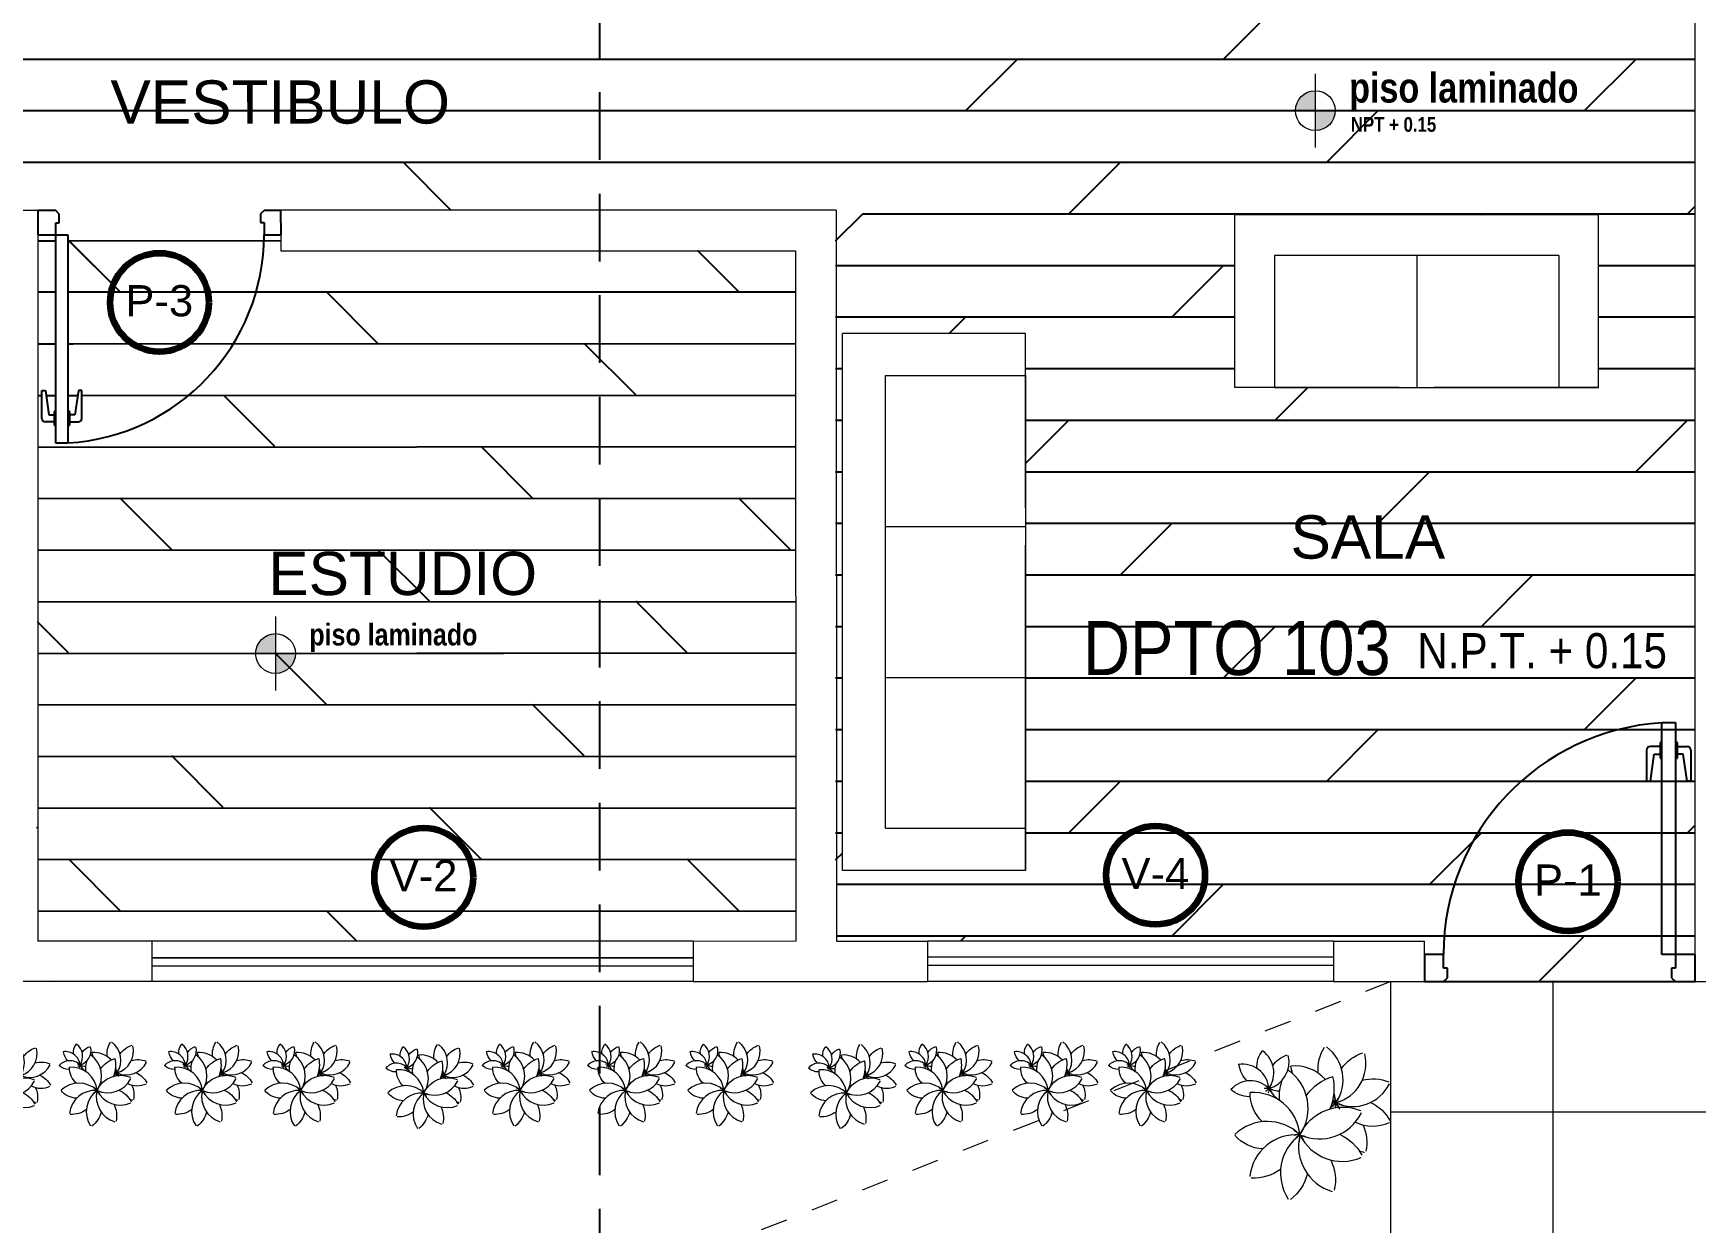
# Model space of a CAD drawing. Header units: millimetres. Extents: x 2204.1 to 2242.3, y 1175.1 to 1221.8.
# Drawn here: x 2216.63 to 2222.77, y 1205.75 to 1210.14 of the extents above; entities that cross this region are included whole.
import ezdxf
from ezdxf.enums import TextEntityAlignment as Align

# ---------------------------------------------------------------- set-up
doc = ezdxf.new("R2010")
doc.units = ezdxf.units.MM
doc.linetypes.add('HIDDEN', pattern=[0.375, 0.25, -0.125])
doc.linetypes.add('HIDDEN2', pattern=[0.1875, 0.125, -0.0625])
for name, color, linetype, lineweight in [('01', 1, 'Continuous', 5), ('CLOSETS', 253, 'Continuous', 18), ('mobiliario', 2, 'Continuous', 18), ('MURO ALTO', 6, 'Continuous', 18), ('MURO BAJO', 3, 'Continuous', 18), ('puertas', 2, 'Continuous', 13), ('TEXTO', 4, 'Continuous', 5), ('VIDRIOS', 124, 'Continuous', 18)]:
    doc.layers.add(name, color=color, linetype=linetype, lineweight=lineweight)
for name, color, linetype in [('08', 5, 'Continuous'), ('DETALLES PUERTAS', 8, 'Continuous'), ('muros', 1, 'Continuous'), ('Textura LINEAS', 253, 'HIDDEN2')]:
    doc.layers.add(name, color=color, linetype=linetype)
doc.styles.add('ARVIM', font='framd.ttf', dxfattribs={"width": 0.9, "height": 0.2})
doc.styles.get("Standard").update_dxf_attribs({"font": 'arial.ttf'})
doc.styles.add('technicbold', font='techb___.ttf', dxfattribs={"height": 0.17})

# ---------------------------------------------------------------- blocks, each defined once
blk = doc.blocks.new('p7')
at = {"layer": 'DETALLES PUERTAS', "color": 0, "linetype": 'ByBlock'}
for p, q in [((0.6139, 0.035), (0.6139, 0.635)), ((0.6139, 0.635), (0.6489, 0.635)), ((0.6489, 0.635), (0.6489, 0.035)), ((0.5739, 0.5632), (0.5739, 0.4832)), ((0.6089, 0.5732), (0.5839, 0.5732)), ((0.6089, 0.5832), (0.6089, 0.5432)), ((0.6139, 0.5832), (0.6089, 0.5832)), ((0.6539, 0.5832), (0.6489, 0.5832)), ((0.6539, 0.5432), (0.6539, 0.5832)), ((0.6539, 0.5732), (0.6789, 0.5732)), ((0.6889, 0.5632), (0.6889, 0.4832)), ((0.5839, 0.4832), (0.5939, 0.5532)), ((0.5939, 0.5532), (0.6089, 0.5532)), ((0.6089, 0.5432), (0.6139, 0.5432)), ((0.6489, 0.5432), (0.6539, 0.5432)), ((0.6689, 0.5532), (0.6539, 0.5532)), ((0.6789, 0.4832), (0.6689, 0.5532)), ((0.5739, 0.4832), (0.5839, 0.4832)), ((0.6889, 0.4832), (0.6789, 0.4832)), ((0.0489, 0.035), (0, 0.035)), ((0, 0.035), (0, -0.035)), ((0.0489, 0), (0.0489, 0.035)), ((0.0589, 0), (0.0489, 0)), ((0.0589, -0.025), (0.0589, 0)), ((0.6489, 0.035), (0.6139, 0.035)), ((0.6389, 0), (0.6389, -0.025)), ((0.6489, 0), (0.6389, 0)), ((0.6489, 0.035), (0.6489, 0)), ((0.7, 0.035), (0.6489, 0.035)), ((0.7, -0.035), (0.7, 0.035)), ((0, -0.035), (0.0489, -0.035)), ((0.0489, -0.035), (0.0589, -0.025)), ((0.6389, -0.025), (0.6489, -0.035)), ((0.6489, -0.035), (0.7, -0.035))]:
    blk.add_line(p, q, dxfattribs=at)
for centre, radius, start, end in [((0.6489, 0.035), 0.6, 93.3442, 180), ((0.5839, 0.5632), 0.01, 90, 180), ((0.6789, 0.5632), 0.01, 0, 90)]:
    blk.add_arc(centre, radius, start, end, dxfattribs=at)
blk = doc.blocks.new('sofff')
for p, q in [((384.2552, -632.6644), (384.8925, -632.6644)), ((384.2552, -632.8106), (384.2552, -632.6644)), ((384.8925, -634.5324), (384.8925, -632.6644)), ((384.2552, -633.2708), (384.2552, -632.8106)), ((384.3308, -632.8106), (384.2552, -632.8106)), ((384.7425, -632.8106), (384.3308, -632.8106)), ((384.4729, -632.8106), (384.4729, -632.8112)), ((384.7425, -634.3861), (384.7425, -632.8106)), ((384.7425, -633.3358), (384.2552, -633.3358)), ((384.2552, -634.5324), (384.2552, -633.4007)), ((384.7425, -633.861), (384.2552, -633.861)), ((384.7425, -634.3861), (384.2552, -634.3861)), ((384.2552, -634.5324), (384.8925, -634.5324))]:
    blk.add_line(p, q)
blk.add_lwpolyline([(384.2552, -632.8106), (384.2552, -634.5324)])
blk = doc.blocks.new('vv')
for p, q in [((373.7372, -633.1787), (373.7372, -631.8359)), ((374.3746, -631.8359), (373.7372, -631.8359)), ((374.3746, -631.9822), (374.3746, -631.8359)), ((373.8872, -631.9822), (374.299, -631.9822)), ((373.8872, -633.0325), (373.8872, -631.9822)), ((374.1568, -631.9822), (374.1568, -631.9828)), ((374.299, -631.9822), (374.3746, -631.9822)), ((374.3746, -632.4424), (374.3746, -631.9822)), ((373.8872, -632.5073), (374.3746, -632.5073)), ((374.3746, -633.1787), (374.3746, -632.5723)), ((373.8872, -633.0325), (374.3746, -633.0325)), ((373.8872, -633.0325), (374.3746, -633.0325)), ((374.3746, -633.1787), (373.7372, -633.1787))]:
    blk.add_line(p, q)
blk.add_lwpolyline([(374.3746, -631.9822), (374.3746, -633.1787)])
blk = doc.blocks.new('Arb-ch-p')
for points in [[(0.1093, 0.201, -0.183994), (0.1252, 0.2694, 0.04513)], [(0.149, 0.1343, 0.438597), (0.1252, 0.2694)], [(0.149, 0.1343, 0.434864), (0.2185, 0.2563)], [(0.165, 0.2162, -0.167274), (0.2177, 0.2531, 0.04513)], [(-0.0693, 0.1251, -0.21109), (-0.0349, 0.2326)], [(0, 0, 0.403598), (-0.0327, 0.2329, -0.04513)], [(0, 0, 0.403598), (0.1247, 0.1994, -0.04513)], [(0.0273, 0.1404, -0.226321), (0.1247, 0.1994)], [(0.2139, 0.1868, -0.226321), (0.2796, 0.1766)], [(-0.1335, 0.0513, -0.167274), (-0.1801, 0.1512, 0.04513)], [(0, 0, 0.403598), (-0.1747, 0.1574, -0.04513)], [(0.149, 0.1343, 0.146284), (0.1131, 0.0905, -0.04513)], [(0.149, 0.1343, -0.043359), (0.1319, 0.1346, 0.04513)], [(0.149, 0.1343, -0.043359), (0.1357, 0.1235, 0.04513)], [(0.149, 0.1343, -0.043359), (0.1361, 0.1455, 0.04513)], [(0.149, 0.1343, 0.100856), (0.146, 0.0949, -0.04513)], [(0.149, 0.1343, -0.043359), (0.1458, 0.1175, 0.04513)], [(0.149, 0.1343, -0.043359), (0.1464, 0.1512, 0.04513)], [(0.149, 0.1343, 0.403598), (0.2796, 0.1766, -0.04513)], [(0.149, 0.1343, -0.043359), (0.1579, 0.1489, 0.04513)], [(0.149, 0.1343, -0.043359), (0.1652, 0.1398, 0.04513)], [(0.149, 0.1343, 0.403598), (0.2763, 0.0828, -0.04513)], [(0.149, 0.1343, -0.043359), (0.1573, 0.1193, 0.04513)], [(0.149, 0.1343, -0.043359), (0.165, 0.1281, 0.04513)], [(0.2325, 0.1328, -0.167274), (0.278, 0.0873, 0.04513)], [(0, 0, 0.414018), (0.2246, 0.0765)], [(0.1111, 0.09, -0.110777), (0.1853, 0.0918, 0.04513)], [(0.2106, -0.0622, 0.233737), (0.2403, 0.0683)], [(0.2154, 0.0587, -0.01296), (0.2403, 0.0683)], [(-0.1352, -0.0465, -0.167274), (-0.2352, 0, 0.04513)], [(0, 0, 0.403598), (-0.235, 0.0083, -0.04513)], [(0, 0, 0.403598), (-0.1853, -0.1447, -0.04513)], [(0, 0, -0.043359), (-0.0293, 0.0005, 0.04513)], [(0, 0, -0.043359), (-0.0228, -0.0185, 0.04513)], [(0, 0, -0.043359), (-0.0221, 0.0192, 0.04513)], [(0, 0, 0.403598), (0.1103, -0.2077, -0.04513)], [(0, 0, -0.043359), (-0.0056, -0.0288, 0.04513)], [(0, 0, -0.043359), (-0.0046, 0.029, 0.04513)], [(0, 0, -0.043359), (0.0151, 0.0251, 0.04513)], [(0, 0, -0.043359), (0.0277, 0.0095, 0.04513)], [(0, 0, -0.043359), (0.0274, -0.0105, 0.04513)], [(0, 0, 0.403598), (-0.049, -0.23, -0.04513)], [(0, 0, -0.403598), (0.1176, -0.2036, 0.04513)], [(0.1323, -0.1118, 0.403598), (0.3273, -0.0485, -0.04513)], [(0.143, -0.0025, -0.172591), (0.2249, -0.087)], [(0.2292, -0.0334, -0.167274), (0.325, -0.0417, 0.04513)], [(-0.0723, -0.1123, -0.001273), (-0.0728, -0.1118, 0.04513)], [(-0.0703, -0.1025, 0.005323), (-0.0727, -0.1046, -0.04513)], [(0.1079, -0.0938, 0.163977), (0.2249, -0.087)], [(0.1323, -0.1118, -0.043359), (0.1124, -0.1279, 0.04513)], [(0.1323, -0.1118, -0.043359), (0.113, -0.095, 0.04513)], [(0.1323, -0.1118, 0.042709), (0.1133, -0.0953, -0.04513)], [(0.1323, -0.1118, 0.030163), (0.1145, -0.111, -0.04513)], [(0.1323, -0.1118, -0.029621), (0.1148, -0.112, 0.04513)], [(0.1323, -0.1118, 0.030874), (0.1178, -0.1229, -0.04513)], [(0.1323, -0.1118, 0.403598), (0.2285, -0.2929, -0.04513)], [(0.1323, -0.1118, -0.043359), (0.1274, -0.1369, 0.04513)], [(0.1323, -0.1118, -0.022933), (0.1296, -0.0985, 0.04513)], [(0.1323, -0.1118, 0.022349), (0.1308, -0.0987, -0.04513)], [(0.1323, -0.1118, -0.023455), (0.1389, -0.0997, 0.04513)], [(0.1323, -0.1118, 0.024355), (0.1401, -0.0998, -0.04513)], [(0.1323, -0.1118, 0.05643), (0.1634, -0.1002, -0.04513)], [(0.1323, -0.1118, -0.043359), (0.1565, -0.1035, 0.04513)], [(0.1323, -0.1118, -0.043359), (0.1561, -0.121, 0.04513)], [(0.1323, -0.1118, -0.043359), (0.1447, -0.1342, 0.04513)], [(0.1323, -0.1118, 0.403598), (0.3224, -0.1887, -0.04513)], [(0.257, -0.114, -0.167274), (0.325, -0.182, 0.04513)], [(-0.0737, -0.1226, -0.167274), (-0.1801, -0.1512, 0.04513)], [(0.0223, -0.1412, -0.167274), (-0.0408, -0.2316, 0.04513)], [(0.0241, -0.1438, 0.007513), (0.0207, -0.1466, -0.04513)], [(-0.0253, -0.2188, 0.033271), (-0.0294, -0.238, -0.04513)], [(0.068, -0.2187, -0.167274), (-0.0248, -0.2437, 0.04513)], [(0.0738, -0.1907, 0.217553), (0.0896, -0.3124, -0.04513)], [(0.1518, -0.235, -0.167274), (0.0967, -0.3138, 0.04513)], [(0.2264, -0.1937, -0.167274), (0.2348, -0.2894, 0.04513)]]:
    blk.add_lwpolyline(points, format="xyb")
blk = doc.blocks.new('Nivel')
at = {"layer": '01', "ltscale": 0.8}
h = blk.add_hatch(color=256, dxfattribs=at)
h.paths.add_polyline_path([(0, 0), (0, 0.14, 0.414214), (-0.14, 0)])
h.paths.add_polyline_path([(0, 0), (0, -0.14, 0.414214), (0.14, 0)])
for p, q in [((0, 0.26), (0, -0.26)), ((-0.26, 0), (1.606, 0)), ((0, 0), (0, 0)), ((0, 0), (0, 0))]:
    blk.add_line(p, q, dxfattribs=at)
blk.add_circle((0, 0), 0.14, dxfattribs=at)

msp = doc.modelspace()

# ---------------------------------------------------------------- linework, layer by layer
at = {"layer": '08', "color": 252, "linetype": 'HIDDEN'}
msp.add_line((2218.7225, 1185.6733), (2218.7225, 1218.4182), dxfattribs=at)
at = {"layer": 'CLOSETS'}
for p, q in [((2221.6453, 1201.2347), (2221.6453, 1206.6379)), ((2222.2453, 1202.438), (2222.2453, 1206.638)), ((2221.6453, 1204.7426), (2221.6453, 1206.4885)), ((2221.6453, 1206.1576), (2223.9205, 1206.1576))]:
    msp.add_line(p, q, dxfattribs=at)
at = {"layer": 'MURO ALTO'}
for p, q in [((2222.7703, 1206.6379), (2222.7703, 1211.9886)), ((2216.6468, 1209.4859), (2215.4508, 1209.4853)), ((2216.6468, 1209.4859), (2216.6468, 1206.7879)), ((2219.4438, 1209.4889), (2219.4438, 1209.4889)), ((2219.5963, 1209.4873), (2219.5976, 1206.7879)), ((2219.4464, 1209.3372), (2219.4476, 1206.7863)), ((2217.0676, 1206.7879), (2216.6468, 1206.7879)), ((2217.0676, 1206.7879), (2217.0677, 1206.6379)), ((2217.0676, 1206.7879), (2217.0677, 1206.6379)), ((2219.0677, 1206.7879), (2219.4438, 1206.788)), ((2219.0677, 1206.7879), (2219.0677, 1206.6379)), ((2219.5976, 1206.7879), (2219.9338, 1206.7879)), ((2219.9338, 1206.7879), (2219.9338, 1206.6379)), ((2221.4338, 1206.7879), (2221.7703, 1206.7879)), ((2221.4338, 1206.7879), (2221.4338, 1206.6379)), ((2221.7703, 1206.6379), (2221.7703, 1206.7879)), ((2217.0677, 1206.6379), (2216.0777, 1206.6379)), ((2216.6856, 1206.6348), (2216.6856, 1206.6348)), ((2219.0677, 1206.6379), (2219.5938, 1206.638)), ((2219.5938, 1206.638), (2219.9338, 1206.6379)), ((2221.4338, 1206.6379), (2221.7703, 1206.6379)), ((2222.7703, 1206.6379), (2222.9191, 1206.6379))]:
    msp.add_line(p, q, dxfattribs=at)
msp.add_lwpolyline([(2219.5963, 1209.4873), (2217.5449, 1209.4873), (2217.5449, 1209.3372), (2219.4464, 1209.3372)], dxfattribs=at)
at = {"layer": 'MURO BAJO'}
msp.add_line((2221.4338, 1206.7281), (2219.9338, 1206.7281), dxfattribs=at)
at = {"layer": 'muros', "lineweight": 200}
for centre in [(2217.0958, 1209.1467), (2218.0724, 1207.0232), (2220.7763, 1207.0311), (2222.3003, 1207.0069)]:
    msp.add_circle(centre, 0.1824, dxfattribs=at)
at = {"layer": 'Textura LINEAS', "linetype": 'ByBlock'}
for p, q in [((2221.0277, 1210.0456), (2221.2182, 1210.2361)), ((2213.3461, 1210.0455), (2222.7703, 1210.0455)), ((2220.0752, 1209.8551), (2220.2657, 1210.0456)), ((2222.3612, 1209.8551), (2222.5517, 1210.0456)), ((2213.3461, 1209.855), (2222.7703, 1209.855)), ((2221.4087, 1209.6646), (2221.5992, 1209.8551)), ((2213.3462, 1209.6645), (2222.7703, 1209.6645)), ((2218.1739, 1209.4866), (2217.9958, 1209.6645)), ((2220.4562, 1209.4741), (2220.6467, 1209.6646)), ((2222.7422, 1209.4741), (2222.7703, 1209.5021)), ((2219.5938, 1209.3737), (2219.6942, 1209.4741)), ((2219.6941, 1209.474), (2222.7703, 1209.474)), ((2221.976, 1209.4698), (2221.9802, 1209.4741)), ((2216.7102, 1209.3733), (2216.6447, 1209.3732)), ((2217.5449, 1209.3737), (2216.7551, 1209.3733)), ((2216.9505, 1209.1859), (2216.76, 1209.3764)), ((2216.953, 1209.183), (2216.7625, 1209.3733)), ((2219.2365, 1209.1859), (2219.0835, 1209.3389)), ((2219.5938, 1209.2835), (2221.0698, 1209.2835)), ((2220.8372, 1209.0931), (2221.0277, 1209.2836)), ((2222.4126, 1209.2835), (2222.7703, 1209.2835)), ((2216.7103, 1209.1842), (2216.6448, 1209.1842)), ((2219.4464, 1209.1842), (2216.7552, 1209.1842)), ((2217.903, 1208.9954), (2217.7125, 1209.1859)), ((2219.5938, 1209.093), (2221.0698, 1209.093)), ((2220.0135, 1209.0314), (2220.0752, 1209.0931)), ((2222.4126, 1209.093), (2222.7703, 1209.093)), ((2216.7103, 1208.9923), (2216.6449, 1208.9922)), ((2219.4465, 1208.9937), (2216.7553, 1208.9923)), ((2216.7767, 1208.9923), (2216.7553, 1208.9923)), ((2218.8555, 1208.8049), (2218.665, 1208.9954)), ((2219.5938, 1208.9025), (2219.6191, 1208.9025)), ((2220.2955, 1208.9025), (2221.0698, 1208.9025)), ((2222.4126, 1208.9025), (2222.7703, 1208.9025)), ((2221.2182, 1208.7121), (2221.3386, 1208.8325)), ((2216.6591, 1208.8018), (2216.6449, 1208.8017)), ((2216.7104, 1208.8018), (2216.6747, 1208.8018)), ((2216.7911, 1208.8018), (2216.7553, 1208.8018)), ((2216.7768, 1208.8018), (2216.7553, 1208.8018)), ((2219.4466, 1208.8032), (2216.8067, 1208.8018)), ((2217.522, 1208.6144), (2217.3343, 1208.8021)), ((2219.5938, 1208.712), (2219.6191, 1208.712)), ((2220.2955, 1208.5513), (2220.4562, 1208.7121)), ((2220.2955, 1208.712), (2222.7703, 1208.712)), ((2222.5517, 1208.5216), (2222.7422, 1208.7121)), ((2219.4467, 1208.6127), (2216.645, 1208.6112)), ((2218.4745, 1208.4239), (2218.284, 1208.6144)), ((2219.5938, 1208.5215), (2219.6191, 1208.5215)), ((2220.2955, 1208.5215), (2222.7703, 1208.5215)), ((2221.5992, 1208.3311), (2221.7897, 1208.5216)), ((2219.4468, 1208.4222), (2216.6451, 1208.4207)), ((2217.141, 1208.2334), (2216.9505, 1208.4239)), ((2219.427, 1208.2334), (2219.2365, 1208.4239)), ((2219.5938, 1208.331), (2219.6191, 1208.331)), ((2220.2955, 1208.331), (2222.7703, 1208.331)), ((2220.6467, 1208.1406), (2220.8372, 1208.3311)), ((2219.4469, 1208.2317), (2216.6452, 1208.2302)), ((2218.0935, 1208.0429), (2217.903, 1208.2334)), ((2219.5938, 1208.1405), (2219.6191, 1208.1405)), ((2220.2955, 1208.1405), (2222.7703, 1208.1405)), ((2221.9802, 1207.9501), (2222.1707, 1208.1406)), ((2219.447, 1208.0412), (2216.6453, 1208.0397)), ((2219.046, 1207.8524), (2218.8555, 1208.0429)), ((2216.76, 1207.8524), (2216.6454, 1207.967)), ((2219.5938, 1207.95), (2219.6191, 1207.95)), ((2220.2955, 1207.95), (2222.7703, 1207.95)), ((2221.0277, 1207.7596), (2221.2182, 1207.9501)), ((2219.4471, 1207.8507), (2216.6454, 1207.8492)), ((2219.4471, 1207.8507), (2216.6454, 1207.8492)), ((2217.7125, 1207.6619), (2217.522, 1207.8524)), ((2219.5938, 1207.7595), (2219.6191, 1207.7595)), ((2220.2955, 1207.7595), (2222.7703, 1207.7595)), ((2222.3612, 1207.5691), (2222.5517, 1207.7596)), ((2219.4472, 1207.6602), (2216.6455, 1207.6587)), ((2219.4472, 1207.6602), (2216.6455, 1207.6587)), ((2218.665, 1207.4714), (2218.4745, 1207.6619)), ((2219.5938, 1207.569), (2219.6191, 1207.569)), ((2220.2955, 1207.569), (2222.7703, 1207.569)), ((2221.4087, 1207.3786), (2221.5992, 1207.5691)), ((2219.4473, 1207.4697), (2216.6456, 1207.4682)), ((2219.4473, 1207.4697), (2216.6456, 1207.4682)), ((2217.3315, 1207.2809), (2217.141, 1207.4714)), ((2219.5938, 1207.3785), (2219.6191, 1207.3785)), ((2220.2955, 1207.3785), (2222.7703, 1207.3785)), ((2220.4562, 1207.1881), (2220.6467, 1207.3786)), ((2219.4474, 1207.2792), (2216.6457, 1207.2777)), ((2219.4474, 1207.2792), (2216.6457, 1207.2777)), ((2218.284, 1207.0904), (2218.0935, 1207.2809)), ((2216.6457, 1207.2046), (2216.6422, 1207.2082)), ((2219.5938, 1207.188), (2219.6191, 1207.188)), ((2220.2955, 1207.188), (2222.7703, 1207.188)), ((2221.7897, 1206.9976), (2221.9802, 1207.1881)), ((2222.7422, 1207.1881), (2222.7703, 1207.2161)), ((2219.5938, 1207.0877), (2219.6191, 1207.1129)), ((2219.4475, 1207.0887), (2216.6458, 1207.0872)), ((2219.4475, 1207.0887), (2216.6458, 1207.0872)), ((2216.9505, 1206.8999), (2216.7631, 1207.0873)), ((2219.2365, 1206.8999), (2219.046, 1207.0904)), ((2219.5975, 1206.9975), (2222.7703, 1206.9975)), ((2220.8372, 1206.8071), (2221.0277, 1206.9976)), ((2219.4476, 1206.8982), (2216.6459, 1206.8967)), ((2217.8243, 1206.7881), (2217.7125, 1206.8999)), ((2219.5976, 1206.807), (2222.7703, 1206.807)), ((2220.0562, 1206.788), (2220.0752, 1206.8071)), ((2222.1922, 1206.638), (2222.3612, 1206.8071)), ((2221.7703, 1206.6379), (2222.7703, 1206.6379))]:
    msp.add_line(p, q, dxfattribs=at)
at = {"layer": 'VIDRIOS'}
for p, q in [((2219.0677, 1206.7879), (2217.0676, 1206.7879)), ((2221.4338, 1206.7879), (2219.9338, 1206.7879)), ((2217.0677, 1206.7252), (2219.0677, 1206.7262)), ((2219.0677, 1206.7262), (2217.0677, 1206.7252)), ((2217.0677, 1206.6952), (2219.0677, 1206.6962)), ((2219.0677, 1206.6962), (2217.0677, 1206.6952)), ((2221.4338, 1206.7281), (2219.9338, 1206.7281)), ((2221.4338, 1206.6981), (2219.9338, 1206.6981)), ((2219.0677, 1206.6379), (2217.0677, 1206.6379)), ((2221.4338, 1206.6379), (2219.9338, 1206.6379))]:
    msp.add_line(p, q, dxfattribs=at)
at = {"layer": 'VIDRIOS', "linetype": 'HIDDEN2', "ltscale": 0.7}
msp.add_line((2221.6453, 1206.6379), (2210.9953, 1202.4379), dxfattribs=at)

# ---------------------------------------------------------------- block references
at = {"layer": '01', "xscale": 0.5247559576633212, "yscale": 0.5247559576633212, "zscale": 0.8073168571284746}
for p in [(2221.3666, 1209.855), (2217.5247, 1207.8497)]:
    msp.add_blockref('Nivel', p, dxfattribs=at)
at = {"layer": 'CLOSETS', "color": 251}
for p, xscale, yscale, zscale, rotation in [((2216.5093, 1206.2267), 0.5653969477402442, 0.5653969477402442, 0.5653969477402442, 81.73414390060292), ((2216.8653, 1206.2358), 0.5653969477402442, 0.5653969477402442, 0.5653969477402442, 81.73414390060292), ((2217.2546, 1206.2358), 0.5653969477402442, 0.5653969477402442, 0.5653969477402442, 81.73414390060292), ((2217.618, 1206.2358), 0.5653969477402442, 0.5653969477402442, 0.5653969477402442, 81.73414390060292), ((2218.0729, 1206.2267), 0.5653969477402442, 0.5653969477402442, 0.5653969477402442, 81.73414390060292), ((2218.4289, 1206.2358), 0.5653969477402442, 0.5653969477402442, 0.5653969477402442, 81.73414390060292), ((2218.8181, 1206.2358), 0.5653969477402442, 0.5653969477402442, 0.5653969477402442, 81.73414390060292), ((2219.1815, 1206.2358), 0.5653969477402442, 0.5653969477402442, 0.5653969477402442, 81.73414390060292), ((2219.6342, 1206.2267), 0.5653969477402442, 0.5653969477402442, 0.5653969477402442, 81.73414390060292), ((2219.9902, 1206.2358), 0.5653969477402442, 0.5653969477402442, 0.5653969477402442, 81.73414390060292), ((2220.3795, 1206.2358), 0.5653969477402442, 0.5653969477402442, 0.5653969477402442, 81.73414390060292), ((2220.7429, 1206.2358), 0.5653969477402442, 0.5653969477402442, 0.5653969477402442, 81.73414390060292), ((2221.3099, 1206.0722), 1.025466432182478, 1.025466432182478, 1.025466432182478, 81.73414389889676)]:
    msp.add_blockref('Arb-ch-p', p, dxfattribs=dict(at, xscale=xscale, yscale=yscale, zscale=zscale, rotation=rotation))
at = {"layer": 'mobiliario', "xscale": -1, "rotation": 90}
msp.add_blockref('vv', (1589.2339, 1583.207), dxfattribs=at)
at = {"layer": 'mobiliario', "xscale": -1.061244694516062, "yscale": 1.061244694516062, "zscale": 1.061244694516062}
msp.add_blockref('sofff', (2628.0843, 1880.4431), dxfattribs=at)
at = {"layer": 'puertas', "xscale": 1.282883953747444, "yscale": 1.282883953747444, "zscale": 1.282883953747444, "rotation": 180.0288105570638}
msp.add_blockref('p7', (2217.5449, 1209.4414), dxfattribs=at)
at = {"layer": 'puertas', "xscale": 1.428561223144349, "yscale": 1.428561223144349, "zscale": 1.428561223144349}
msp.add_blockref('p7', (2221.7703, 1206.6879), dxfattribs=at)

# ---------------------------------------------------------------- texts
msp.add_text('VESTIBULO', height=0.16, rotation=0.02881).set_placement((2217.5421, 1209.8069), align=Align.CENTER)
msp.add_text('SALA', height=0.16).set_placement((2221.5606, 1208.2003), align=Align.CENTER)
at = {"insert": (2218.4913, 1208.2259), "char_height": 0.16, "attachment_point": 3, "rotation": 0.02881}
msp.add_mtext_dynamic_manual_height_columns('ESTUDIO', width=1.688443, gutter_width=1, heights=[0], dxfattribs=at)
at = {"layer": 'muros', "lineweight": 200}
msp.add_text('P-3', height=0.11516, rotation=0.02881, dxfattribs=at).set_placement((2217.0952, 1209.0953), align=Align.CENTER)
for s, p in [('V-2', (2218.0717, 1206.9718)), ('V-4', (2220.7757, 1206.9797)), ('P-1', (2222.2996, 1206.9554))]:
    msp.add_text(s, height=0.11516, dxfattribs=at).set_placement(p, align=Align.CENTER)
at = {"layer": 'TEXTO', "color": 3, "style": 'technicbold'}
for s, height, p in [('piso laminado ', 0.11, (2221.4916, 1209.8848)), ('NPT + 0.15', 0.05416, (2221.4978, 1209.7769)), ('piso laminado ', 0.080593, (2217.6497, 1207.8795))]:
    msp.add_text(s, height=height, dxfattribs=at).set_placement(p)
at = {"layer": 'TEXTO', "style": 'ARVIM', "width": 0.9}
for s, height, p in [('DPTO 103', 0.2, (2221.0765, 1207.7702)), ('N.P.T. + 0.15', 0.12947, (2222.2047, 1207.7957))]:
    msp.add_text(s, height=height, dxfattribs=at).set_placement(p, align=Align.CENTER)

doc.saveas('drawing.dxf')
